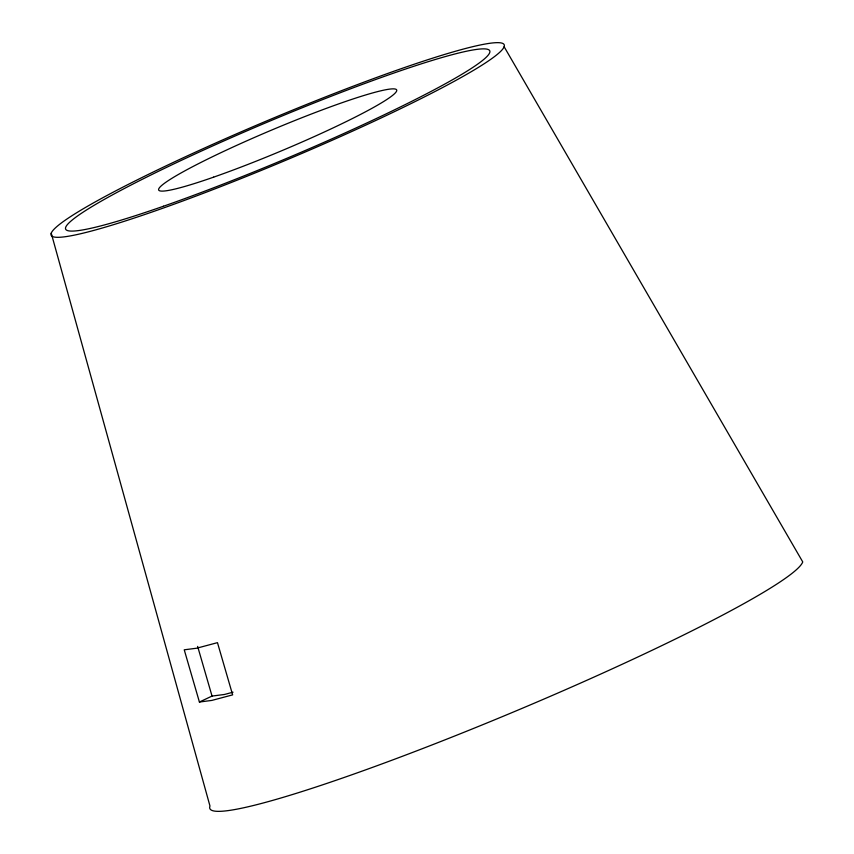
<?xml version="1.0" encoding="UTF-8"?>
<svg xmlns="http://www.w3.org/2000/svg" width="854" height="854" viewBox="0 0 854 854"><rect width="100%" height="100%" fill="white"/><g stroke="black" fill="none" stroke-linecap="round" stroke-linejoin="round"><path stroke-width="1.28" d="M199.409 702.02L211.824 700.419L232.64 694.868L217.471 642.656L196.655 648.218L184.24 649.809L199.409 702.02L212.038 696.074L224.463 694.473L233.035 692.188M504.127 46.735A245.706 21.841 -22.8 0 1 155.706 210.735A245.706 21.841 -22.8 0 1 173.234 162.463A245.706 21.841 -22.8 0 1 504.127 46.735L802.749 561.921A321.606 28.588 -22.8 0 1 493.11 720.445A321.606 28.588 -22.8 0 1 209.967 806.016L51.251 233.227M197.637 646.403L212.038 696.074M163.477 206.23A230.046 20.453 -22.8 0 0 489.694 52.681A230.046 20.453 -22.8 0 0 179.895 161.032A230.046 20.453 -22.8 0 0 163.477 206.23M213.607 177.152A129.071 11.476 -22.8 0 0 396.63 90.994A129.071 11.476 -22.8 0 0 222.819 151.788A129.071 11.476 -22.8 0 0 213.607 177.152"/></g></svg>
